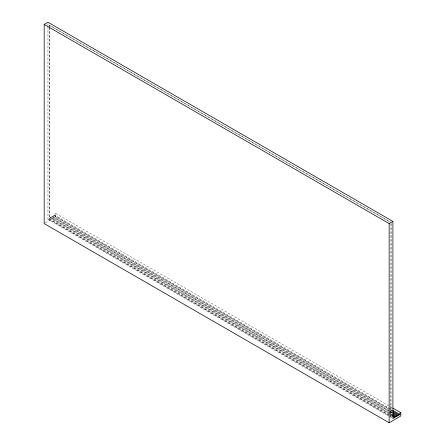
<?xml version="1.0" encoding="UTF-8"?>
<svg xmlns="http://www.w3.org/2000/svg" width="445" height="445" viewBox="0 0 445 445"><rect width="100%" height="100%" fill="white"/><g stroke="black" fill="none" stroke-linecap="round" stroke-linejoin="round"><path stroke-width="0.33" stroke-dasharray="2.23 1.67" d="M49.573 26.856L49.751 25.359L391.116 222.444M47.954 26.416L47.954 219.335L49.573 218.406A0.634 0.367 -60 0 1 50.024 217.627A0.634 0.367 -60 0 1 50.469 217.883L389.408 413.572M50.469 217.883L51.37 217.366A0.634 0.367 -60 0 1 51.82 216.587A0.634 0.367 -60 0 1 52.265 216.849L389.397 411.492M52.265 216.849L53.166 216.331A0.634 0.367 -60 0 1 53.617 215.552A0.634 0.367 -60 0 1 54.062 215.808L389.386 409.411M54.062 215.808L54.963 215.291L392.095 409.934M49.573 27.551L49.573 219.441L389.308 415.38M45.362 222.906L55.414 217.11A0.634 0.367 -60 0 0 55.859 216.331L55.859 213.739A0.634 0.367 -60 0 0 55.414 213.478A0.634 0.367 -60 0 0 54.963 214.256L54.963 215.291M49.573 219.441L390.938 416.526L391.116 223.14M49.573 25.465L389.731 221.855M55.731 213.444L389.247 406.001M389.848 406.346L392.256 407.737M53.934 215.519L389.258 409.116M389.859 409.467L392.268 410.857M389.992 409.756L392.401 411.147M53.166 216.331L392.101 412.014M52.137 216.559L389.269 411.197M389.87 411.547L392.279 412.938M389.998 411.836L392.407 413.227M51.37 217.366L392.112 414.095M50.341 217.594L389.275 413.277M389.876 413.628L392.284 415.018M390.009 413.917L392.418 415.307M49.573 218.406L392.123 416.175M389.915 415.725L391.116 416.42M47.954 219.335L389.303 416.414M389.903 416.759L392.913 418.495M390.938 223.941L390.938 416.526M49.751 25.359L49.751 26.75M49.751 27.445L49.751 219.335M47.954 23.641L47.954 25.721"/><path stroke-width="0.67" d="M44.183 24.431L47.954 22.25L392.913 221.41L392.913 418.495L394.531 417.566A0.634 0.367 -60 0 1 394.976 416.787A0.634 0.367 -60 0 1 395.427 417.043L396.328 416.526A0.634 0.367 -60 0 1 396.773 415.747A0.634 0.367 -60 0 1 397.224 416.008L398.125 415.491A0.634 0.367 -60 0 1 398.57 414.712A0.634 0.367 -60 0 1 399.02 414.968L399.922 414.451L399.922 413.416A0.634 0.367 -60 0 1 400.367 412.637A0.634 0.367 -60 0 1 400.817 412.893L400.817 415.491A0.634 0.367 -60 0 1 400.367 416.27L389.141 422.75L44.183 223.59L44.183 24.431L389.141 223.59L392.913 221.41M392.863 408.087L400.684 412.604M392.696 410.279L399.922 414.451M393.002 411.497L399.02 414.968M392.707 412.359L398.125 415.491M393.013 413.572L397.224 416.008M392.713 414.44L396.328 416.526M392.418 415.307L395.427 417.043M392.724 416.52L394.531 417.566M389.141 223.59L389.141 422.75"/></g></svg>
